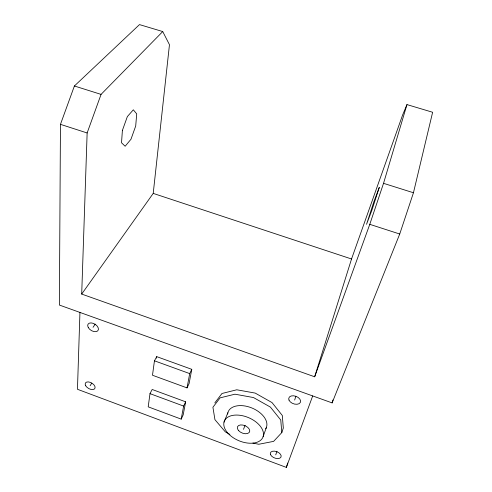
<?xml version="1.0" encoding="UTF-8"?>
<svg xmlns="http://www.w3.org/2000/svg" width="492" height="492" viewBox="0 0 492 492"><rect width="100%" height="100%" fill="white"/><g stroke="black" fill="none" stroke-linecap="round" stroke-linejoin="round"><path stroke-width="0.74" d="M162.735 31.556L139.488 24.6L74.397 85.995L60.461 124.347L59.372 305.046L332.118 402.899L399.725 234.02L413.452 192.753L432.628 112.262L406.97 104.593L402.641 114.931L351.54 258.989L314.665 376.792L81.697 294.075L87.139 132.969L101.063 94.39L162.735 31.556L169.463 44.698L153.221 193.393L81.697 294.075M79.944 312.426L77.459 389.283L286.35 467.4L312.691 395.931M149.992 393.643L148.197 406.841L181.191 419.123L183.184 414.867L185.644 401.816L152.176 389.479L149.992 393.643L183.633 406.078L181.191 419.123M154.451 360.808L152.489 375.248L187.034 387.887L189.082 383.619L191.775 369.332L156.714 356.638L154.451 360.808L189.703 373.6L187.034 387.887M156.505 358.158L156.714 356.638M332.118 402.899L332.949 399.941M314.665 376.792L369.781 224.334L383.532 183.332L406.97 104.593M286.35 467.4L287.722 463.027M275.741 454.872L276.947 451.232M294.647 400.045L295.846 396.404M252.9 443.089L258.755 444.264L273.62 441.373L281.805 432.585L283.318 428.04L282.303 415.476L272.014 402.579L255.2 393.09L236.757 389.787L221.978 393.489L214.807 402.911M263.134 436.607L266.547 426.976A20.646 12.546 22.7 0 0 249.715 407.173A20.646 12.546 22.7 0 0 227.648 414.061M243.503 429.344L245.059 425.272M224.008 422.136L227.87 412.751M183.633 406.078L185.644 401.816M189.703 373.6L191.775 369.332M90.128 385.759L91.733 383.139M93.056 327.321L95.165 324.111M74.397 85.995L101.063 94.39M383.532 183.332L413.452 192.753M60.461 124.347L87.139 132.969M369.781 224.334L399.725 234.02M153.221 193.393L351.54 258.989M229.912 434.424L225.275 431.822L214.936 419.664L212.919 407.253L220.102 397.856L234.942 394.197L253.485 397.548L270.397 407.093L280.76 420.02L281.805 432.585M266.326 427.591A20.646 12.546 22.7 0 1 265.717 428.766M122.391 130.441L121.524 142.778L125.146 146.247L130.977 139.248L135.7 126.014L136.715 113.886L133.326 109.808L127.348 116.598L122.391 130.441M379.258 187.495L371.841 210.404L366.534 224.321L373.797 201.941L379.258 187.495M88.283 327.574A5.922 3.659 31.7 0 0 97.613 330.975A5.922 3.659 31.7 0 0 93.283 323.361A5.922 3.659 31.7 0 0 88.283 327.574M85.731 385.808A5.455 3.136 30 0 0 94.347 389.049A5.455 3.136 30 0 0 90.331 382.376A5.455 3.136 30 0 0 85.731 385.808M288.97 400.051A6.187 3.936 20.4 0 0 299.038 403.717A6.187 3.936 20.4 0 0 295.975 396.318A6.187 3.936 20.4 0 0 288.97 400.051M270.569 454.7A5.701 3.339 21.2 0 0 279.813 458.169A5.701 3.339 21.2 0 0 276.867 451.711A5.701 3.339 21.2 0 0 270.569 454.7M238.386 430.383A6.568 3.93 22.8 0 0 249.161 432.523A6.568 3.93 22.8 0 0 242.999 425.076A6.568 3.93 22.8 0 0 238.386 430.383M227.169 432.339A20.898 12.515 22.8 0 0 261.492 439.454A20.898 12.515 22.8 0 0 242.248 415.666A20.898 12.515 22.8 0 0 227.169 432.339"/></g></svg>
